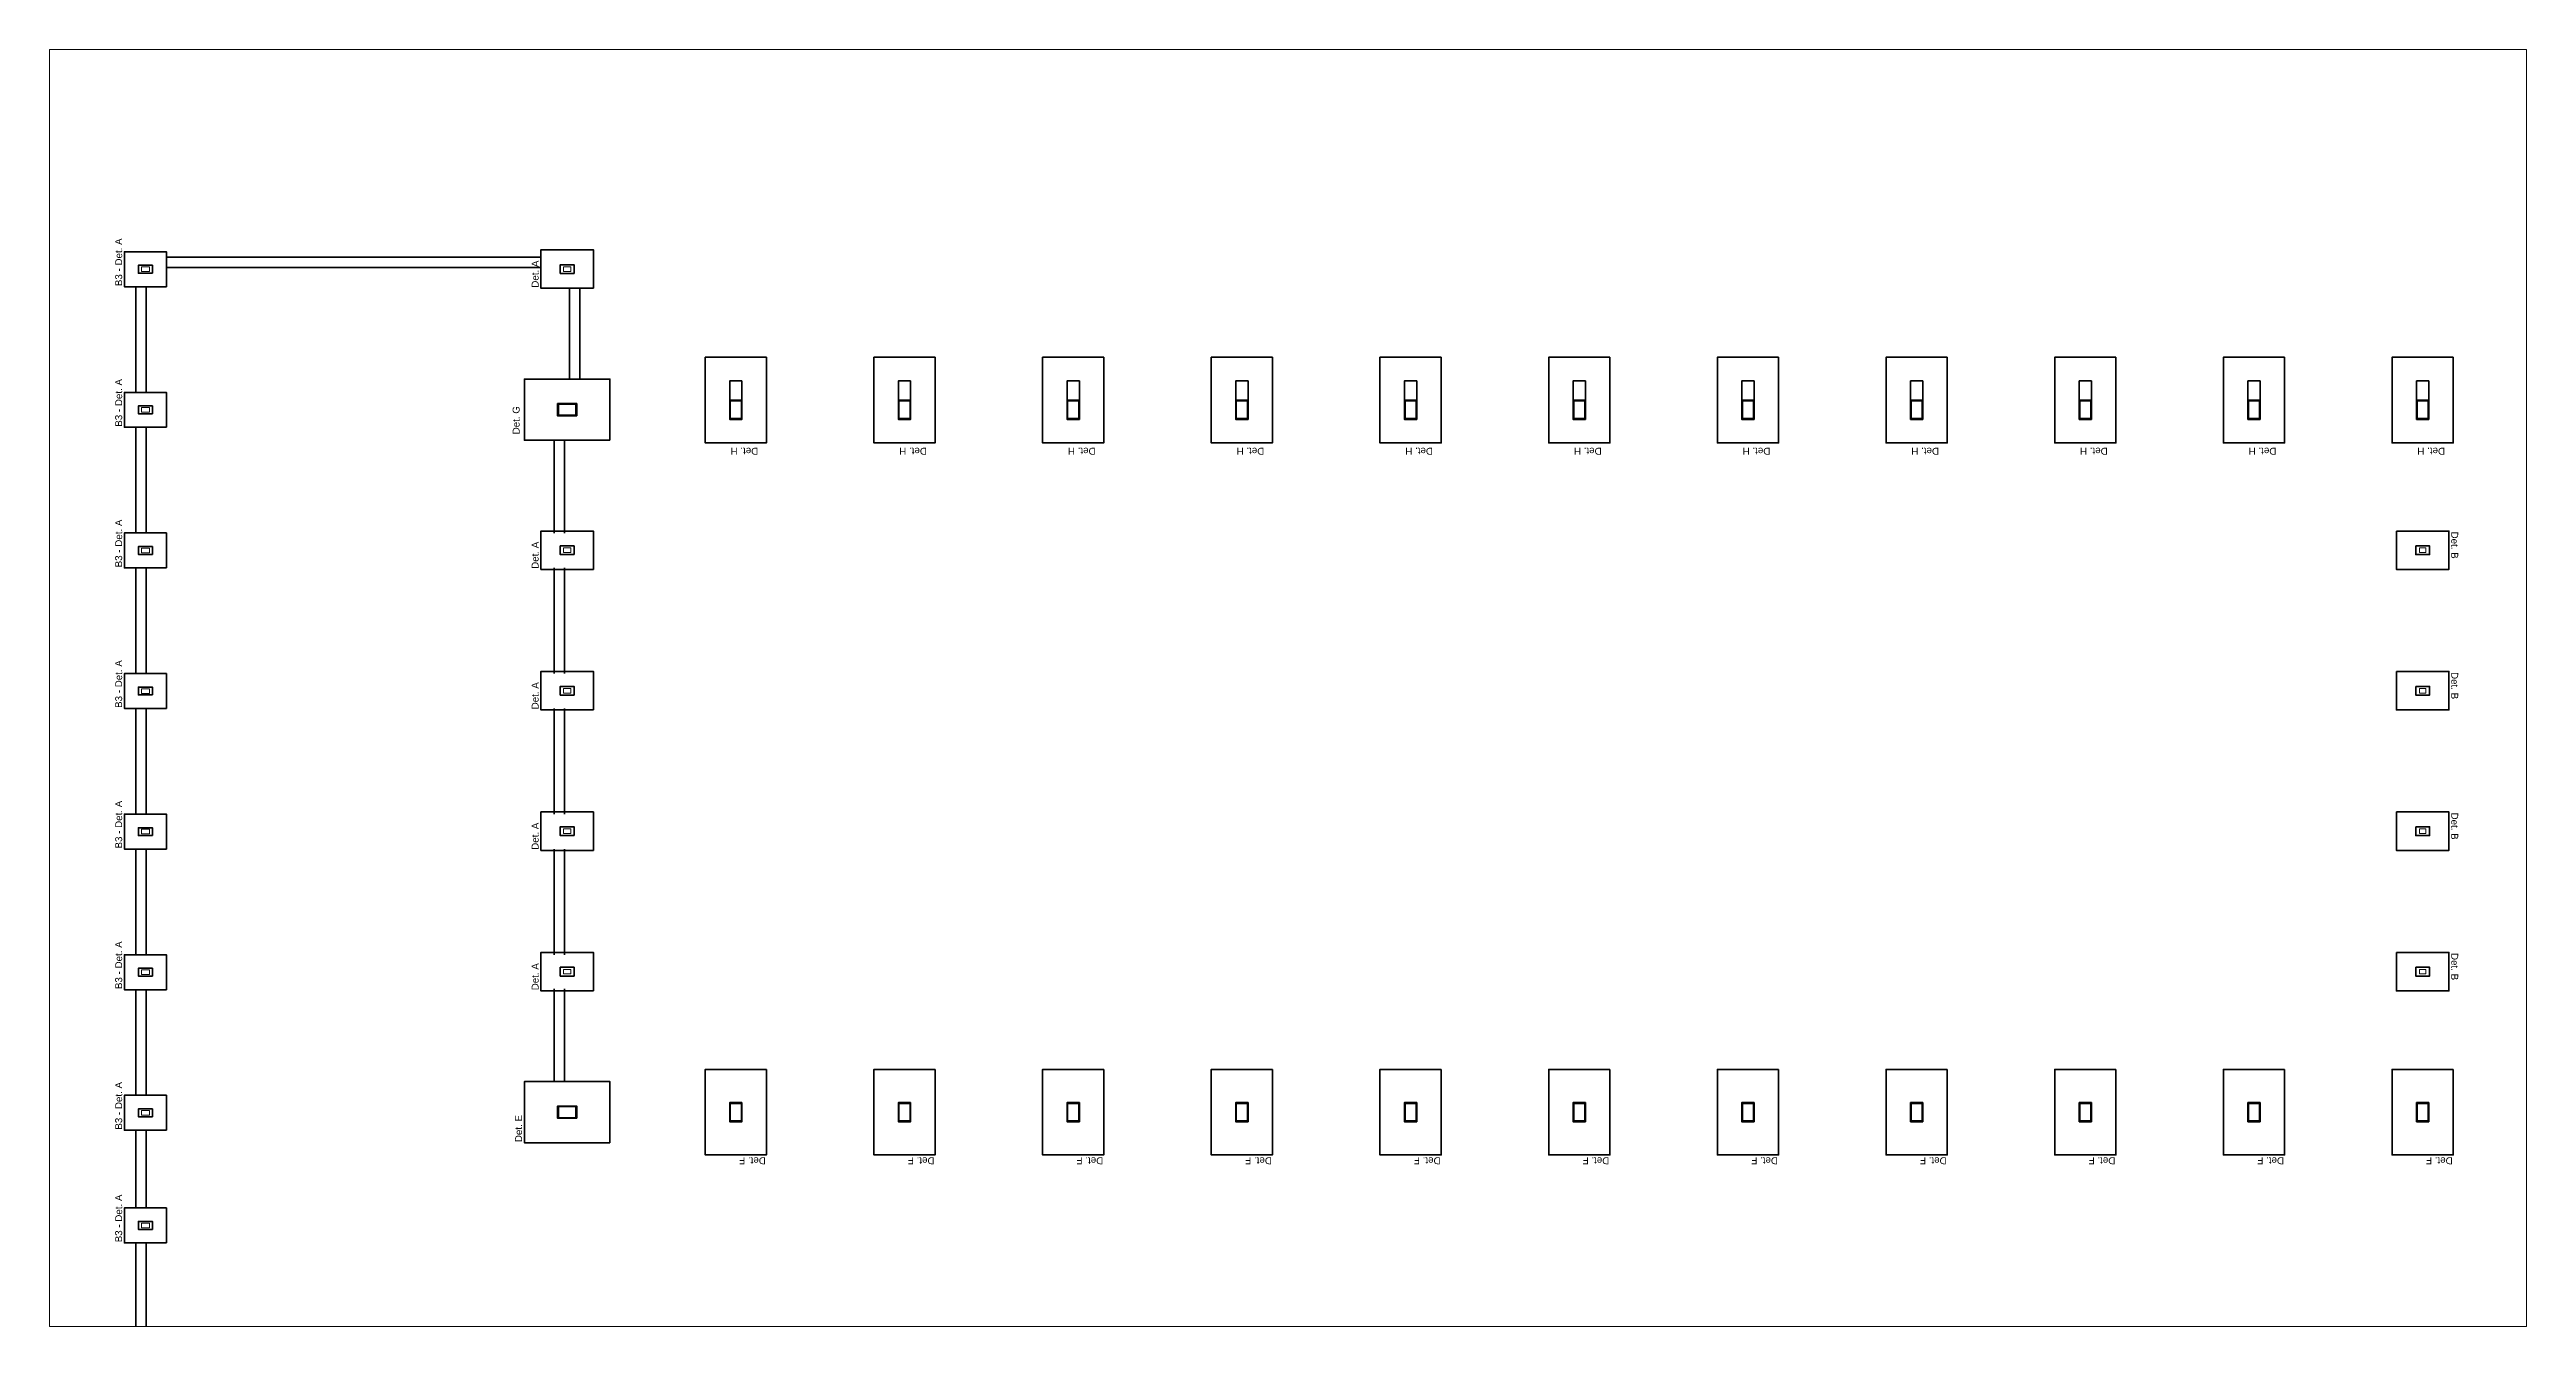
# Paper-space layout 'Layout1' of a CAD drawing. Header units: millimetres. Extents: x 2 to 286, y 34 to 180.
# The model-space entities are those that its viewports show. They can reach past a viewport. Long polylines and large blocks are cut down to what shows.
import ezdxf

# ---------------------------------------------------------------- set-up
doc = ezdxf.new("R2010")
doc.units = ezdxf.units.MM
doc.layers.add('Dimension', color=130, linetype='Continuous', lineweight=18)
doc.layers.add('Structural', color=50, linetype='Continuous', lineweight=35)
doc.styles.get("Standard").update_dxf_attribs({"font": 'arial.ttf'})

# ---------------------------------------------------------------- blocks, each defined once
blk = doc.blocks.new('Service - Unit Rectangle')
at = {"color": 0, "linetype": 'ByBlock', "lineweight": -2}
blk.add_lwpolyline([(-0.5, -0.5), (0.5, -0.5), (0.5, 0.5), (-0.5, 0.5)], close=True, dxfattribs=at)
blk = doc.blocks.new('MB-A Pier')
at = {"color": 0, "linetype": 'ByBlock', "lineweight": -2, "xscale": 12, "yscale": 12, "zscale": 12}
blk.add_blockref('Service - Unit Rectangle', (0, 0), dxfattribs=at)
blk = doc.blocks.new('MB-A Bottom')
at = {"color": 0, "linetype": 'ByBlock', "lineweight": -2, "xscale": 12, "yscale": 12, "zscale": 12}
blk.add_blockref('Service - Unit Rectangle', (0, 0), dxfattribs=at)
blk = doc.blocks.new('mbtypeA')
at = {"layer": 'Dimension'}
blk.add_lwpolyline([(-4, -6.1), (4, -6.1), (4, 6.1), (-4, 6.1)], close=True, dxfattribs=at)
at = {"layer": 'Structural'}
for name, xscale, yscale in [('MB-A Bottom', 5.5, 7.5), ('MB-A Pier', 1.25, 2)]:
    blk.add_blockref(name, (0, 0), dxfattribs=dict(at, xscale=xscale, yscale=yscale))
blk.add_text('Det. A', height=12, dxfattribs=at).set_placement((-32, 49))
blk = doc.blocks.new('mb-b pier')
at = {"color": 0, "linetype": 'ByBlock', "lineweight": -2, "xscale": 12, "yscale": 12, "zscale": 12}
blk.add_blockref('Service - Unit Rectangle', (0, 0), dxfattribs=at)
blk = doc.blocks.new('mb-b bottom')
at = {"color": 0, "linetype": 'ByBlock', "lineweight": -2, "xscale": 12, "yscale": 12, "zscale": 12}
blk.add_blockref('Service - Unit Rectangle', (0, 0), dxfattribs=at)
blk = doc.blocks.new('mbtypeB')
at = {"layer": 'Dimension'}
blk.add_lwpolyline([(-4, -5.2), (4, -5.2), (4, 5.2), (-4, 5.2)], close=True, dxfattribs=at)
at = {"layer": 'Structural'}
for name, xscale, yscale, zscale in [('mb-b bottom', 5.5, 7.5, 5), ('mb-b pier', 1.25, 2, 1.125)]:
    blk.add_blockref(name, (0, 0), dxfattribs=dict(at, xscale=xscale, yscale=yscale, zscale=zscale))
blk.add_text('Det. B', height=12, dxfattribs=at).set_placement((-32, 49))
blk = doc.blocks.new('mb-h pier')
at = {"color": 0, "linetype": 'ByBlock', "lineweight": -2, "xscale": 12, "yscale": 12, "zscale": 12}
blk.add_blockref('Service - Unit Rectangle', (0, 0), dxfattribs=at)
blk = doc.blocks.new('mb-h bottom')
at = {"color": 0, "linetype": 'ByBlock', "lineweight": -2, "xscale": 12, "yscale": 12, "zscale": 12}
blk.add_blockref('Service - Unit Rectangle', (0, 0), dxfattribs=at)
blk = doc.blocks.new('mbtypeh')
at = {"layer": 'Dimension'}
blk.add_lwpolyline([(-9, 2), (9, 2), (9, 31), (-9, 31)], close=True, dxfattribs=at)
at = {"layer": 'Structural'}
for name, p, xscale, yscale, zscale in [('mb-h bottom', (0, 0), 8.75, 12.25, 5), ('mb-h pier', (0, 16.5), 1.75, 2.75, 1.125), ('mb-h pier', (0, -16.5), 1.75, 2.75, 1.125)]:
    blk.add_blockref(name, p, dxfattribs=dict(at, xscale=xscale, yscale=yscale, zscale=zscale))
blk.add_text('Det. H', height=12, dxfattribs=at).set_placement((-38.4, 81.8))
blk = doc.blocks.new('mb-g pier')
at = {"color": 0, "linetype": 'ByBlock', "lineweight": -2, "xscale": 12, "yscale": 12, "zscale": 12}
blk.add_blockref('Service - Unit Rectangle', (0, 0), dxfattribs=at)
blk = doc.blocks.new('mb-g bottom')
at = {"color": 0, "linetype": 'ByBlock', "lineweight": -2, "xscale": 12, "yscale": 12, "zscale": 12}
blk.add_blockref('Service - Unit Rectangle', (0, 0), dxfattribs=at)
blk = doc.blocks.new('mbtypeg')
at = {"layer": 'Dimension'}
blk.add_lwpolyline([(-9, -14.5), (9, -14.5), (9, 14.5), (-9, 14.5)], close=True, dxfattribs=at)
at = {"layer": 'Structural'}
for name, xscale, yscale, zscale in [('mb-g bottom', 8.75, 12.25, 5), ('mb-g pier', 1.75, 2.75, 1.125)]:
    blk.add_blockref(name, (0, 0), dxfattribs=dict(at, xscale=xscale, yscale=yscale, zscale=zscale))
blk.add_text('Det. G', height=12, dxfattribs=at).set_placement((-42.2, 81.6))
blk = doc.blocks.new('mb-e pier')
at = {"color": 0, "linetype": 'ByBlock', "lineweight": -2, "xscale": 12, "yscale": 12, "zscale": 12}
blk.add_blockref('Service - Unit Rectangle', (0, 0), dxfattribs=at)
blk = doc.blocks.new('mb-e bottom')
at = {"color": 0, "linetype": 'ByBlock', "lineweight": -2, "xscale": 12, "yscale": 12, "zscale": 12}
blk.add_blockref('Service - Unit Rectangle', (0, 0), dxfattribs=at)
blk = doc.blocks.new('mbtypee')
at = {"layer": 'Dimension'}
blk.add_lwpolyline([(-9, -14.5), (9, -14.5), (9, 14.5), (-9, 14.5)], close=True, dxfattribs=at)
at = {"layer": 'Structural'}
for name, xscale, yscale, zscale in [('mb-e bottom', 8.75, 12.25, 8.75), ('mb-e pier', 1.75, 2.75, 1.125)]:
    blk.add_blockref(name, (0, 0), dxfattribs=dict(at, xscale=xscale, yscale=yscale, zscale=zscale))
blk.add_text('Det. E', height=12, dxfattribs=at).set_placement((-51.5, 77.5))
blk = doc.blocks.new('mb-f bottom')
at = {"color": 0, "linetype": 'ByBlock', "lineweight": -2, "xscale": 12, "yscale": 12, "zscale": 12}
blk.add_blockref('Service - Unit Rectangle', (0, 0), dxfattribs=at)
blk = doc.blocks.new('mb-f pier')
at = {"color": 0, "linetype": 'ByBlock', "lineweight": -2, "xscale": 12, "yscale": 12, "zscale": 12}
blk.add_blockref('Service - Unit Rectangle', (0, 0), dxfattribs=at)
blk = doc.blocks.new('mbtypef')
at = {"layer": 'Dimension'}
blk.add_lwpolyline([(-9, -14.5), (9, -14.5), (9, 14.5), (-9, 14.5)], close=True, dxfattribs=at)
at = {"layer": 'Structural', "xscale": 8.75, "yscale": 12.25, "zscale": 5}
blk.add_blockref('mb-f bottom', (0, 0), dxfattribs=at)
at = {"layer": 'Structural', "xscale": 1.75, "yscale": 2.75}
blk.add_blockref('mb-f pier', (0, 0), dxfattribs=at)
at = {"layer": 'Structural'}
blk.add_text('Det. F', height=12, dxfattribs=at).set_placement((-51.5, 77.5))
blk = doc.blocks.new('b2-c pier')
at = {"color": 0, "linetype": 'ByBlock', "lineweight": -2, "xscale": 12, "yscale": 12, "zscale": 12}
blk.add_blockref('Service - Unit Rectangle', (0, 0), dxfattribs=at)
blk = doc.blocks.new('b2-c bottom')
at = {"color": 0, "linetype": 'ByBlock', "lineweight": -2, "xscale": 12, "yscale": 12, "zscale": 12}
blk.add_blockref('Service - Unit Rectangle', (0, 0), dxfattribs=at)
blk = doc.blocks.new('b2typeC')
at = {"layer": 'Dimension'}
blk.add_lwpolyline([(1190.5, 4748.8), (1198.5, 4748.8), (1198.5, 4762.3), (1190.5, 4762.3)], close=True, dxfattribs=at)
at = {"layer": 'Structural'}
for name, xscale, yscale, zscale in [('b2-c bottom', 5, 7, 5), ('b2-c pier', 1.125, 2, 1.125)]:
    blk.add_blockref(name, (1194.5, 4755.6), dxfattribs=dict(at, xscale=xscale, yscale=yscale, zscale=zscale))
blk.add_text('B2 - Det. C', height=12, dxfattribs=at).set_placement((1165.5, 4801.6))
blk = doc.blocks.new('b3-a pier')
at = {"color": 0, "linetype": 'ByBlock', "lineweight": -2, "xscale": 12, "yscale": 12, "zscale": 12}
blk.add_blockref('Service - Unit Rectangle', (0, 0), dxfattribs=at)
blk = doc.blocks.new('b3-a bottom')
at = {"color": 0, "linetype": 'ByBlock', "lineweight": -2, "xscale": 12, "yscale": 12, "zscale": 12}
blk.add_blockref('Service - Unit Rectangle', (0, 0), dxfattribs=at)
blk = doc.blocks.new('b3typeA')
at = {"layer": 'Dimension'}
blk.add_lwpolyline([(-4, -6.8), (4, -6.8), (4, 6.7), (-4, 6.7)], close=True, dxfattribs=at)
at = {"layer": 'Structural'}
for name, xscale, yscale, zscale in [('b3-a bottom', 5, 6, 5), ('b3-a pier', 1.125, 2, 1.125)]:
    blk.add_blockref(name, (0, 0), dxfattribs=dict(at, xscale=xscale, yscale=yscale, zscale=zscale))
blk.add_text('B3 - Det. A', height=12, dxfattribs=at).set_placement((-29, 40))

msp = doc.modelspace()

# ---------------------------------------------------------------- linework, layer by layer
at = {"layer": 'Structural'}
for p, q in [((3271.3775764, 1202.5538128), (2628.6275764, 1202.5538128)), ((2575.9233068, 970.1181828), (2575.9233068, 1151.5651871)), ((2593.9233068, 970.1181828), (2593.9233068, 1151.5396532)), ((3271.3775764, 1184.5538128), (2628.6275764, 1184.5538128)), ((3320.1608153, 992.8015328), (3320.1608153, 1148.9437667)), ((3338.1608153, 992.8015328), (3338.1608153, 1148.9182328)), ((2575.9233068, 728.6848328), (2575.9233068, 910.1181828)), ((2593.9233068, 728.6848328), (2593.9233068, 910.1181828)), ((3294.0586945, 728.5014828), (3294.0586945, 887.8015328)), ((3312.0586945, 728.5014828), (3312.0586945, 887.8015328)), ((2575.9233068, 487.2514828), (2575.9233068, 668.6848328)), ((2593.9233068, 487.2514828), (2593.9233068, 668.6848328)), ((3294.0586945, 487.2514828), (3294.0586945, 668.6848328)), ((3312.0586945, 487.2514828), (3312.0586945, 668.6848328)), ((2575.9233068, 245.8181328), (2575.9233068, 427.2514828)), ((2593.9233068, 245.8181328), (2593.9233068, 427.2514828)), ((3294.0586945, 245.8181328), (3294.0586945, 427.2514828)), ((3312.0586945, 245.8181328), (3312.0586945, 427.2514828)), ((2575.9233068, 4.3847828), (2575.9233068, 185.8181328)), ((2593.9233068, 4.3847828), (2593.9233068, 185.8181328)), ((3294.0586945, 4.3847828), (3294.0586945, 185.8181328)), ((3312.0586945, 4.3847828), (3312.0586945, 185.8181328)), ((2575.9233068, -237.0485672), (2575.9233068, -55.6152172)), ((2593.9233068, -237.0485672), (2593.9233068, -55.6152172)), ((3294.0586945, -213.4484672), (3294.0586945, -54.1484172)), ((3312.0586945, -213.4484672), (3312.0586945, -54.1484172)), ((2575.9233068, -430.4454372), (2575.9233068, -297.0485672)), ((2593.9233068, -430.4454372), (2593.9233068, -297.0485672)), ((2575.9233068, -671.6285972), (2575.9233068, -490.4454372)), ((2593.9233068, -671.6285972), (2593.9233068, -490.4454372))]:
    msp.add_line(p, q, dxfattribs=at)

# ---------------------------------------------------------------- block references
at = {"layer": 'Dimension'}
for name, p, rotation in [('mbtypeA', (3316.3775764, 1181.9182328), 90), ('mbtypeA', (3316.3775764, 699.0515328), 90), ('mbtypeB', (6500.8775764, 699.0515328), 270), ('mbtypeA', (3316.3775764, 457.8015328), 90), ('mbtypeB', (6500.8775764, 457.8015328), 270), ('mbtypeA', (3316.3775764, 216.5515328), 90), ('mbtypeB', (6500.8775764, 216.5515328), 270), ('mbtypeA', (3316.3775764, -24.6984672), 90), ('mbtypeB', (6500.8775764, -24.6984672), 270)]:
    msp.add_blockref(name, p, dxfattribs=dict(at, rotation=rotation))
at = {"layer": 'Structural'}
for name, p, rotation in [('b3typeA', (2592.6275764, 1181.5515328), 90), ('mbtypeh', (3605.8775764, 956.8015328), 180), ('mbtypeh', (3895.3775764, 956.8015328), 180), ('mbtypeh', (4184.8775764, 956.8015328), 180), ('mbtypeh', (4474.3775764, 956.8015328), 180), ('mbtypeh', (4763.8775764, 956.8015328), 180), ('mbtypeh', (5053.3775764, 956.8015328), 180), ('mbtypeh', (5342.8775764, 956.8015328), 180), ('mbtypeh', (5632.3775764, 956.8015328), 180), ('mbtypeh', (5921.8775764, 956.8015328), 180), ('mbtypeh', (6211.3775764, 956.8015328), 180), ('mbtypeh', (6500.8775764, 956.8015328), 180), ('b3typeA', (2592.6275764, 940.1181828), 90), ('mbtypeg', (3316.3775764, 940.3015328), 90), ('b3typeA', (2592.6275764, 698.6848328), 90), ('b3typeA', (2592.6275764, 457.2514828), 90), ('b3typeA', (2592.6275764, 215.8181328), 90), ('b3typeA', (2592.6275764, -25.6152172), 90), ('mbtypef', (3605.8775764, -265.9484672), 180), ('mbtypef', (3895.3775764, -265.9484672), 180), ('mbtypef', (4184.8775764, -265.9484672), 180), ('mbtypef', (4474.3775764, -265.9484672), 180), ('mbtypef', (4763.8775764, -265.9484672), 180), ('mbtypef', (5053.3775764, -265.9484672), 180), ('mbtypef', (5342.8775764, -265.9484672), 180), ('mbtypef', (5632.3775764, -265.9484672), 180), ('mbtypef', (5921.8775764, -265.9484672), 180), ('mbtypef', (6211.3775764, -265.9484672), 180), ('mbtypef', (6500.8775764, -265.9484672), 180), ('b3typeA', (2592.6275764, -267.0485672), 90), ('mbtypee', (3316.3775764, -265.9484672), 90), ('b3typeA', (2592.6275764, -460.4454372), 90), ('b3typeA', (2592.6275764, -701.6285972), 90)]:
    msp.add_blockref(name, p, dxfattribs=dict(at, rotation=rotation))
for p in [(2122.4086212, -5457.1957839), (2412.1286412, -5457.1957839), (2701.8486612, -5457.1957839), (2991.5686812, -5457.1957839), (3281.2887012, -5457.1957839), (3571.0087212, -5457.1957839), (3860.7287412, -5457.1957839), (4150.4487612, -5457.1957839), (4440.1687812, -5457.1957839), (4729.8888012, -5457.1957839), (5019.6088212, -5457.1957839), (5309.3288412, -5457.1957839)]:
    msp.add_blockref('b2typeC', p, dxfattribs=at)

psp = doc.layouts.get("Layout1")

# ---------------------------------------------------------------- viewports
at = {"layer": 'Structural', "view_target_point": (1497.4969172, 1339.9086626)}
psp.add_viewport(center=(143.71, 107.13), size=(283.93, 146.4674), view_center_point=(3056.024314, -877.4541987), view_height=2192.961354152, dxfattribs=at)

doc.saveas('drawing.dxf')
